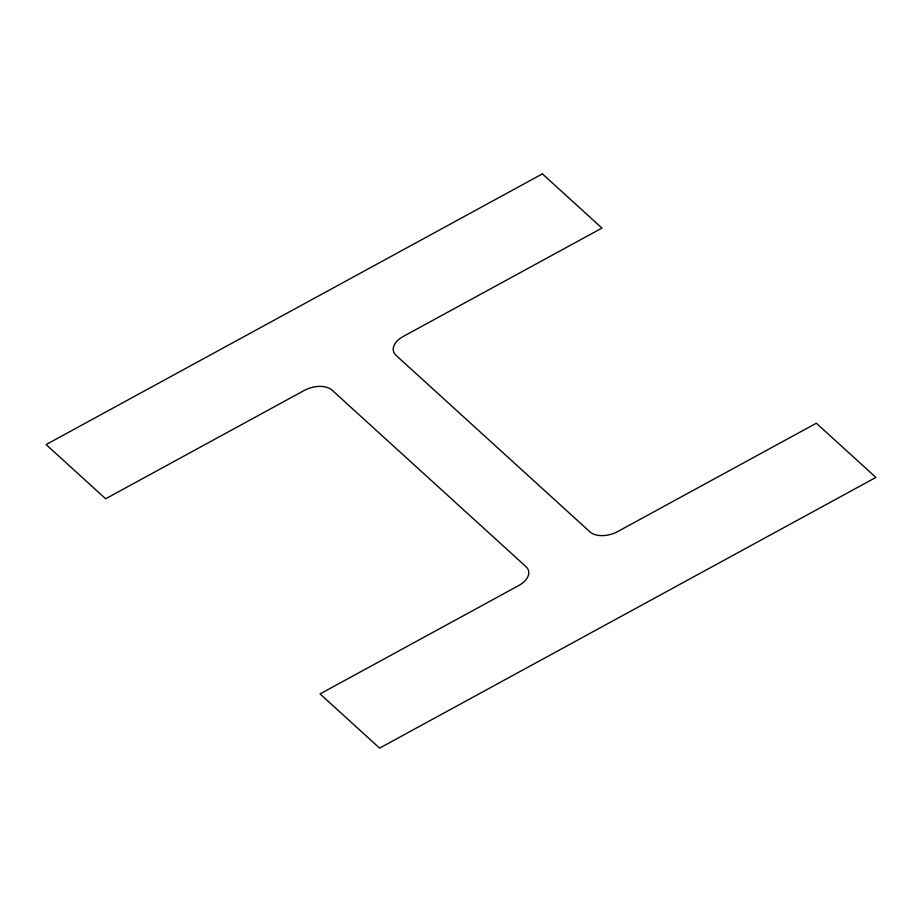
<?xml version="1.0" encoding="UTF-8"?>
<svg xmlns="http://www.w3.org/2000/svg" width="922" height="922" viewBox="0 0 922 922"><rect width="100%" height="100%" fill="white"/><g stroke="black" fill="none" stroke-linecap="round" stroke-linejoin="round"><path stroke-width="1.38" d="M542.401 173.878L46.1 444.577L105.65 498.779L304.352 390.409A20.768 12.528 -15.9 0 1 332.058 390.144L526.036 566.707A20.768 12.528 -15.9 0 1 518.74 585.539L320.049 693.92L379.599 748.122L875.9 477.423L816.35 423.221L617.648 531.591A20.768 12.528 -15.9 0 1 589.942 531.856L395.964 355.293A20.768 12.528 -15.9 0 1 403.26 336.461L601.951 228.08L542.401 173.878"/></g></svg>
